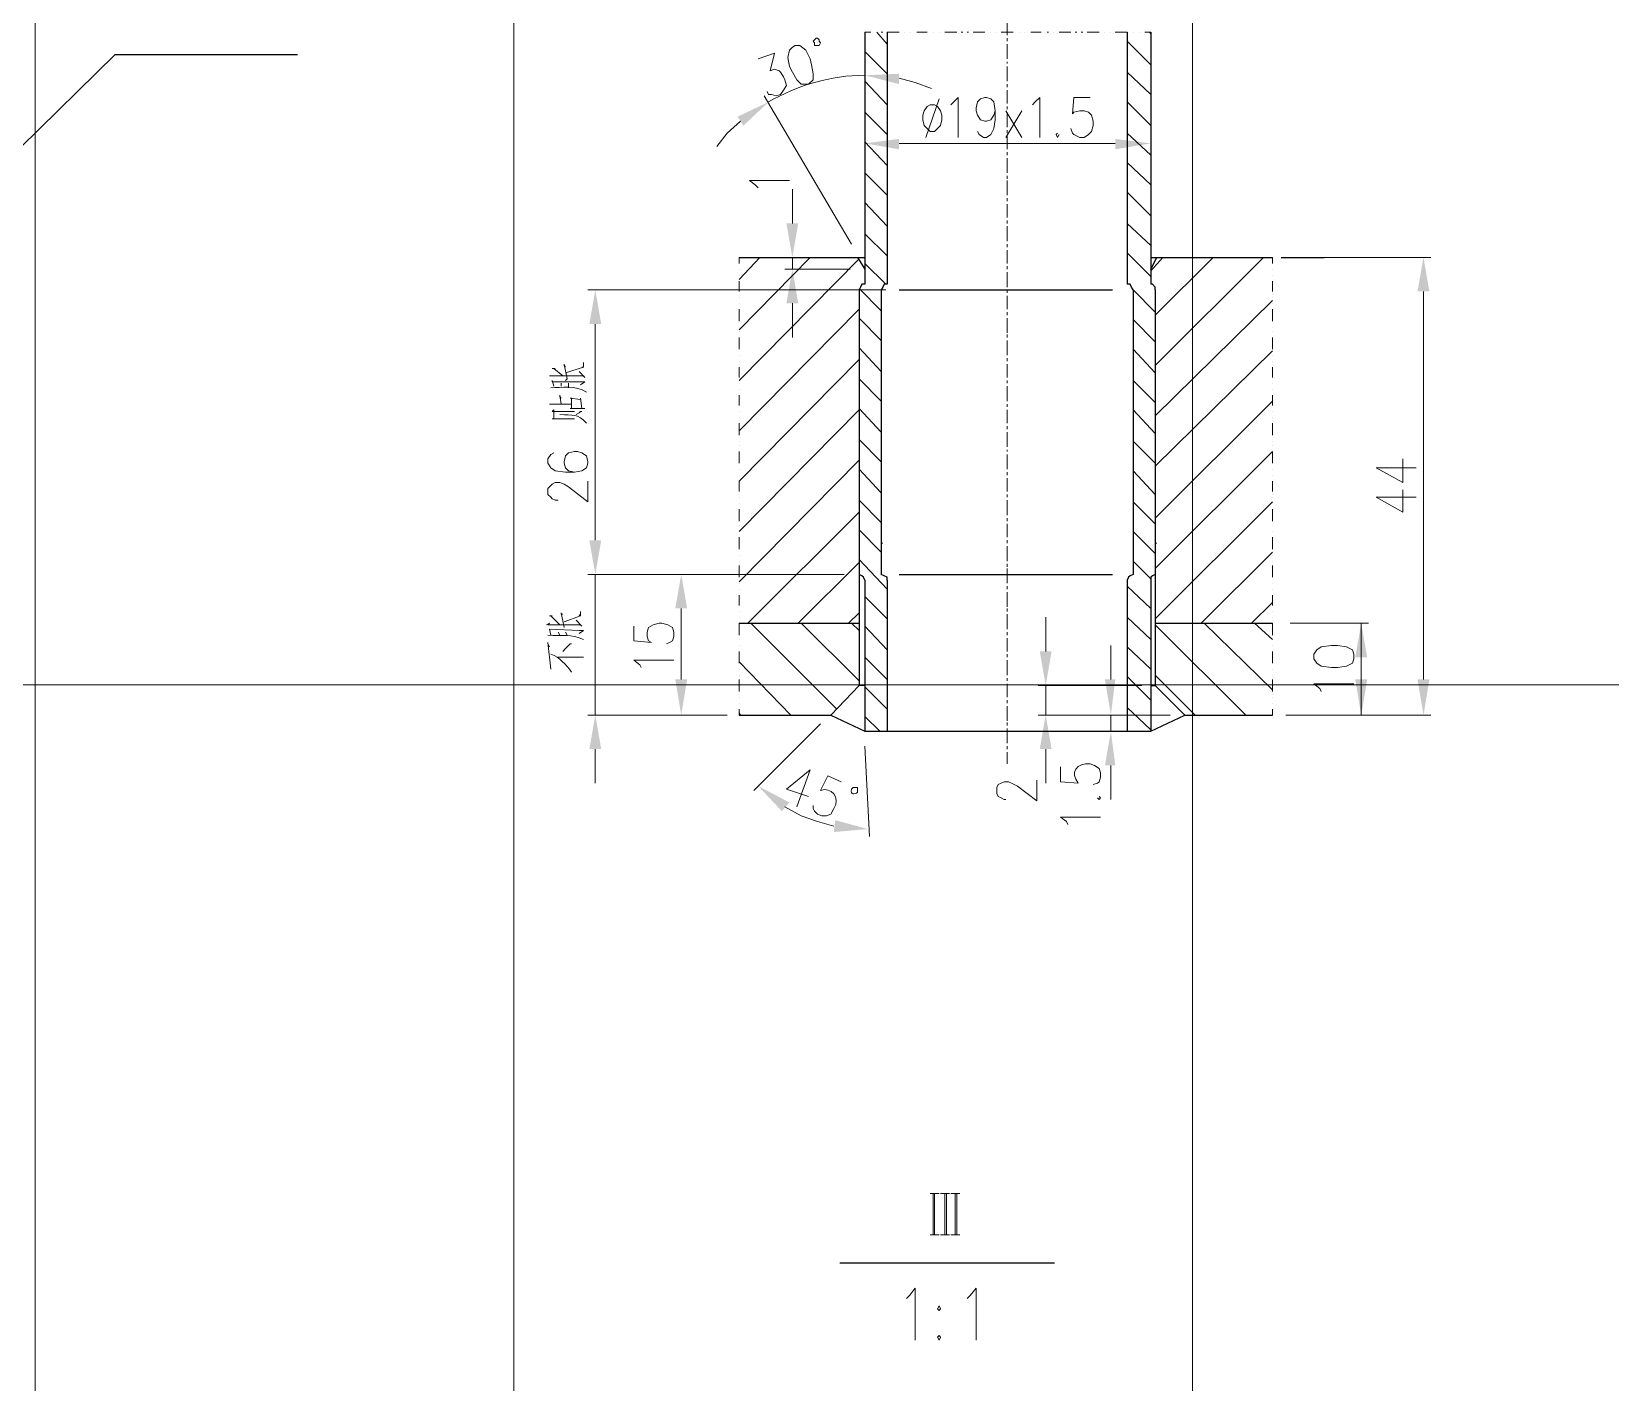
# Model space of a CAD drawing. Header units: millimetres. Extents: x 0 to 825, y 0 to 1167.
# Drawn here: x 353.8 to 545.6, y 732.1 to 896.3 of the extents above; entities that cross this region are included whole.
import ezdxf

# ---------------------------------------------------------------- set-up
doc = ezdxf.new("R2010")
doc.units = ezdxf.units.MM
doc.layers.add('1', color=7, linetype='Continuous')

msp = doc.modelspace()

# ---------------------------------------------------------------- hatches: boundary and pattern name
h = msp.add_hatch(color=0)
h.dxf.hatch_style = 2
h.paths.add_polyline_path([(459.141732, 889.881732), (459.141732, 891.141732), (455.001732, 890.961732)])
h = msp.add_hatch(color=0)
h.dxf.hatch_style = 2
h.paths.add_polyline_path([(439.521732, 885.921732), (440.241732, 884.841732), (443.301732, 887.721732)])
h = msp.add_hatch(color=0)
h.dxf.hatch_style = 2
h.paths.add_polyline_path([(459.141732, 883.221732), (459.141732, 881.961732), (455.001732, 882.681732)])
h = msp.add_hatch(color=0)
h.dxf.hatch_style = 2
h.paths.add_polyline_path([(485.421732, 883.221732), (485.421732, 881.961732), (489.741732, 882.681732)])
h = msp.add_hatch(color=0)
h.dxf.hatch_style = 2
h.paths.add_polyline_path([(445.461732, 872.961732), (446.901732, 872.961732), (446.181732, 868.821732)])
h = msp.add_hatch(color=0)
h.dxf.hatch_style = 2
h.paths.add_polyline_path([(445.461732, 863.241732), (446.901732, 863.241732), (446.181732, 867.381732)])
h = msp.add_hatch(color=0)
h.dxf.hatch_style = 2
h.paths.add_polyline_path([(522.141732, 864.681732), (523.581732, 864.681732), (522.861732, 868.821732)])
h = msp.add_hatch(color=0)
h.dxf.hatch_style = 2
h.paths.add_polyline_path([(421.521732, 860.721732), (422.961732, 860.721732), (422.241732, 864.861732)])
h = msp.add_hatch(color=0)
h.dxf.hatch_style = 2
h.paths.add_polyline_path([(421.521732, 834.441732), (422.961732, 834.441732), (422.241732, 830.301732)])
h = msp.add_hatch(color=0)
h.dxf.hatch_style = 2
h.paths.add_polyline_path([(421.521732, 834.441732), (422.961732, 834.441732), (422.241732, 830.301732)])
h = msp.add_hatch(color=0)
h.dxf.hatch_style = 2
h.paths.add_polyline_path([(431.961732, 826.161732), (433.401732, 826.161732), (432.681732, 830.301732)])
h = msp.add_hatch(color=0)
h.dxf.hatch_style = 2
h.paths.add_polyline_path([(514.581732, 820.221732), (516.021732, 820.221732), (515.301732, 824.361732)])
h = msp.add_hatch(color=0)
h.dxf.hatch_style = 2
h.paths.add_polyline_path([(476.241732, 820.941732), (477.681732, 820.941732), (476.961732, 816.801732)])
h = msp.add_hatch(color=0)
h.dxf.hatch_style = 2
h.paths.add_polyline_path([(431.961732, 817.521732), (433.401732, 817.521732), (432.681732, 813.201732)])
h = msp.add_hatch(color=0)
h.dxf.hatch_style = 2
h.paths.add_polyline_path([(484.161732, 817.521732), (485.421732, 817.521732), (484.881732, 813.201732)])
h = msp.add_hatch(color=0)
h.dxf.hatch_style = 2
h.paths.add_polyline_path([(514.581732, 817.521732), (516.021732, 817.521732), (515.301732, 813.201732)])
h = msp.add_hatch(color=0)
h.dxf.hatch_style = 2
h.paths.add_polyline_path([(522.141732, 817.521732), (523.581732, 817.521732), (522.861732, 813.201732)])
h = msp.add_hatch(color=0)
h.dxf.hatch_style = 2
h.paths.add_polyline_path([(421.521732, 809.061732), (422.961732, 809.061732), (422.241732, 813.201732)])
h = msp.add_hatch(color=0)
h.dxf.hatch_style = 2
h.paths.add_polyline_path([(476.241732, 809.061732), (477.681732, 809.061732), (476.961732, 813.201732)])
h = msp.add_hatch(color=0)
h.dxf.hatch_style = 2
h.paths.add_polyline_path([(484.161732, 807.081732), (485.421732, 807.081732), (484.881732, 811.221732)])
h = msp.add_hatch(color=0)
h.dxf.hatch_style = 2
h.paths.add_polyline_path([(444.921732, 801.501732), (445.821732, 802.581732), (442.041732, 804.561732)])
h = msp.add_hatch(color=0)
h.dxf.hatch_style = 2
h.paths.add_polyline_path([(451.401732, 800.421732), (451.221732, 798.981732), (455.361732, 799.341732)])

# ---------------------------------------------------------------- linework, layer by layer
at = {"layer": '1', "color": 30, "lineweight": 9}
for points in [[(412.341732, 0.141732), (412.341732, 1166.901732)], [(494.781732, 0.141732), (494.781732, 1166.901732)], [(824.541732, 816.873732), (0.141732, 816.873732)]]:
    msp.add_lwpolyline(points, dxfattribs=at)
at = {"layer": '1', "color": 0, "lineweight": 9}
for points in [[(354.201732, 1057.821732), (354.201732, 315.141732)], [(455.001732, 896.181732), (455.721732, 896.181732)], [(457.701732, 894.741732), (456.441732, 896.181732)], [(456.441732, 896.181732), (456.441732, 896.181732)], [(456.981732, 896.181732), (457.161732, 896.181732)], [(457.701732, 896.181732), (459.141732, 896.181732)], [(459.861732, 896.181732), (459.861732, 896.181732)], [(460.581732, 896.181732), (460.581732, 896.181732)], [(461.301732, 896.181732), (462.561732, 896.181732)], [(463.281732, 896.181732), (463.281732, 896.181732)], [(464.001732, 896.181732), (464.001732, 896.181732)], [(464.721732, 896.181732), (466.161732, 896.181732)], [(466.701732, 896.181732), (466.881732, 896.181732)], [(467.421732, 896.181732), (467.601732, 896.181732)], [(468.141732, 896.181732), (469.581732, 896.181732)], [(470.301732, 896.181732), (470.301732, 896.181732)], [(471.021732, 896.181732), (471.021732, 896.181732)], [(471.561732, 896.181732), (473.001732, 896.181732)], [(472.281732, 897.441732), (472.281732, 895.821732)], [(473.721732, 896.181732), (473.721732, 896.181732)], [(474.441732, 896.181732), (474.441732, 896.181732)], [(475.161732, 896.181732), (476.421732, 896.181732)], [(477.141732, 896.181732), (477.321732, 896.181732)], [(477.861732, 896.181732), (477.861732, 896.181732)], [(478.581732, 896.181732), (480.021732, 896.181732)], [(480.561732, 896.181732), (480.741732, 896.181732)], [(481.281732, 896.181732), (481.461732, 896.181732)], [(482.001732, 896.181732), (483.441732, 896.181732)], [(484.161732, 896.181732), (484.161732, 896.181732)], [(484.881732, 896.181732), (484.881732, 896.181732)], [(485.421732, 896.181732), (486.861732, 896.181732)], [(487.581732, 896.181732), (487.581732, 896.181732)], [(488.301732, 896.181732), (488.301732, 896.181732)], [(489.021732, 896.181732), (489.741732, 896.181732)], [(489.741732, 896.001732), (489.561732, 896.181732)], [(446.181732, 894.381732), (445.821732, 894.021732), (445.641732, 893.121732), (445.821732, 892.041732), (446.181732, 891.321732), (446.721732, 890.421732), (447.261732, 889.881732), (447.801732, 889.881732), (448.161732, 889.881732), (448.701732, 890.421732), (448.701732, 891.141732), (448.521732, 892.221732), (448.341732, 892.941732), (447.801732, 894.021732), (447.081732, 894.561732), (446.541732, 894.561732), (446.181732, 894.381732)], [(449.421732, 895.101732), (449.421732, 895.281732), (449.241732, 895.461732), (449.061732, 895.461732), (448.881732, 895.281732), (448.701732, 895.101732), (448.881732, 894.921732), (448.881732, 894.561732), (449.061732, 894.561732), (449.241732, 894.561732), (449.421732, 894.561732), (449.601732, 894.921732), (449.421732, 895.101732)], [(472.281732, 895.461732), (472.281732, 895.101732)], [(472.281732, 894.741732), (472.281732, 892.941732)], [(489.741732, 892.221732), (486.861732, 895.101732)], [(363.921732, 893.481732), (294.801732, 825.621732)], [(442.041732, 892.941732), (444.021732, 893.661732), (443.481732, 891.501732), (444.021732, 891.681732), (444.561732, 891.501732), (444.741732, 891.321732), (445.101732, 890.781732), (445.281732, 890.421732), (445.461732, 889.701732), (445.101732, 889.161732), (444.741732, 888.621732), (444.201732, 888.441732), (443.661732, 888.621732), (443.301732, 888.621732), (443.121732, 888.981732)], [(457.701732, 891.141732), (455.001732, 893.841732)], [(472.281732, 892.581732), (472.281732, 892.401732)], [(472.281732, 892.041732), (472.281732, 890.241732)], [(457.701732, 887.361732), (455.001732, 890.241732)], [(463.101732, 889.341732), (461.121732, 890.061732), (459.141732, 890.601732)], [(489.741732, 888.621732), (486.861732, 891.321732)], [(453.381732, 870.441732), (442.761732, 888.441732)], [(465.441732, 887.361732), (465.801732, 887.721732), (466.341732, 888.261732), (466.341732, 883.401732)], [(470.841732, 886.641732), (470.661732, 886.101732), (470.301732, 885.561732), (469.761732, 885.381732), (469.581732, 885.381732), (469.041732, 885.561732), (468.681732, 886.101732), (468.501732, 886.641732), (468.501732, 887.001732), (468.681732, 887.721732), (469.041732, 888.081732), (469.581732, 888.261732), (469.761732, 888.261732), (470.301732, 888.081732), (470.661732, 887.721732), (470.841732, 886.641732), (470.841732, 885.561732), (470.661732, 884.481732), (470.301732, 883.761732), (469.761732, 883.401732), (469.401732, 883.401732), (468.861732, 883.761732), (468.681732, 884.121732)], [(472.281732, 889.881732), (472.281732, 889.521732)], [(472.281732, 889.161732), (472.281732, 887.541732)], [(475.341732, 887.361732), (475.701732, 887.721732), (476.241732, 888.261732), (476.241732, 883.401732)], [(482.361732, 888.261732), (480.381732, 888.261732), (480.201732, 886.281732), (480.381732, 886.461732), (481.101732, 886.641732), (481.641732, 886.641732), (482.181732, 886.461732), (482.541732, 886.101732), (482.721732, 885.381732), (482.721732, 884.841732), (482.541732, 884.121732), (482.181732, 883.761732), (481.641732, 883.401732), (481.101732, 883.401732), (480.381732, 883.761732), (480.201732, 883.941732), (480.021732, 884.481732)], [(457.701732, 883.761732), (455.001732, 886.461732)], [(462.921732, 887.361732), (462.561732, 887.181732), (462.201732, 886.641732), (462.021732, 886.101732), (462.021732, 885.561732), (462.201732, 884.841732), (462.561732, 884.481732), (462.921732, 884.121732), (463.461732, 884.121732), (463.821732, 884.481732), (464.181732, 884.841732), (464.361732, 885.561732), (464.361732, 886.101732), (464.181732, 886.641732), (463.821732, 887.181732), (463.461732, 887.361732), (462.921732, 887.361732)], [(464.001732, 888.081732), (462.381732, 883.401732)], [(472.101732, 883.401732), (474.081732, 886.641732)], [(474.081732, 883.401732), (472.101732, 886.641732)], [(472.281732, 887.181732), (472.281732, 886.821732)], [(472.281732, 886.461732), (472.281732, 884.661732)], [(489.741732, 884.841732), (486.861732, 887.721732)], [(439.881732, 885.381732), (438.261732, 883.941732), (437.001732, 882.321732)], [(455.001732, 879.081732), (455.001732, 883.401732)], [(457.701732, 879.981732), (455.001732, 882.861732)], [(459.141732, 882.681732), (485.421732, 882.681732)], [(472.281732, 884.301732), (472.281732, 883.941732)], [(472.281732, 883.581732), (472.281732, 881.961732)], [(478.401732, 883.941732), (478.221732, 883.761732), (478.401732, 883.401732), (478.581732, 883.761732)], [(489.741732, 881.241732), (486.861732, 883.941732)], [(489.741732, 884.301732), (489.741732, 883.401732)], [(472.281732, 881.601732), (472.281732, 881.241732)], [(472.281732, 880.881732), (472.281732, 879.081732)], [(457.701732, 876.381732), (455.001732, 879.081732)], [(472.281732, 878.721732), (472.281732, 878.361732)], [(489.741732, 877.641732), (486.861732, 880.341732)], [(442.041732, 877.281732), (441.681732, 877.641732), (440.961732, 878.181732), (445.821732, 878.181732)], [(446.181732, 872.961732), (446.181732, 877.101732)], [(472.281732, 878.181732), (472.281732, 876.381732)], [(489.741732, 873.861732), (486.861732, 876.741732)], [(457.701732, 872.601732), (455.001732, 875.481732)], [(472.281732, 876.021732), (472.281732, 875.661732)], [(472.281732, 875.301732), (472.281732, 873.681732)], [(472.281732, 873.321732), (472.281732, 872.961732)], [(489.741732, 870.261732), (486.861732, 872.961732)], [(457.701732, 869.001732), (455.001732, 871.701732)], [(472.281732, 872.601732), (472.281732, 870.801732)], [(472.281732, 870.441732), (472.281732, 870.081732)], [(472.281732, 869.721732), (472.281732, 868.101732)], [(489.741732, 866.481732), (486.861732, 869.361732)], [(439.701732, 866.121732), (442.221732, 868.821732)], [(439.701732, 860.001732), (448.341732, 868.821732)], [(439.701732, 868.101732), (439.701732, 868.821732)], [(439.701732, 853.881732), (454.281732, 868.641732)], [(439.701732, 867.381732), (439.701732, 867.381732)], [(452.481732, 868.821732), (445.281732, 868.821732)], [(453.201732, 867.381732), (445.281732, 867.381732)], [(446.181732, 867.381732), (446.181732, 868.821732)], [(446.181732, 868.821732), (446.181732, 867.381732)], [(457.521732, 865.581732), (455.001732, 868.101732)], [(472.281732, 867.741732), (472.281732, 867.381732)], [(489.741732, 867.201732), (491.181732, 868.821732)], [(490.281732, 861.801732), (497.301732, 868.821732)], [(490.281732, 855.681732), (503.421732, 868.821732)], [(504.501732, 868.821732), (504.501732, 868.101732)], [(504.501732, 867.381732), (504.501732, 867.381732)], [(506.121732, 868.821732), (523.761732, 868.821732)], [(439.701732, 866.661732), (439.701732, 866.661732)], [(439.701732, 864.681732), (439.701732, 865.941732)], [(472.281732, 867.021732), (472.281732, 865.221732)], [(486.861732, 865.581732), (486.861732, 865.581732)], [(504.501732, 866.661732), (504.501732, 866.661732)], [(504.501732, 865.941732), (504.501732, 864.681732)], [(457.521732, 864.861732), (421.341732, 864.861732)], [(439.701732, 863.961732), (439.701732, 863.961732)], [(439.701732, 863.241732), (439.701732, 863.241732)], [(446.181732, 863.241732), (446.181732, 859.101732)], [(456.981732, 862.341732), (454.281732, 865.041732)], [(472.281732, 864.861732), (472.281732, 864.501732)], [(472.281732, 864.141732), (472.281732, 862.521732)], [(490.281732, 862.161732), (487.581732, 864.861732)], [(490.281732, 849.561732), (504.501732, 863.601732)], [(504.501732, 863.961732), (504.501732, 863.961732)], [(504.501732, 863.241732), (504.501732, 863.241732)], [(522.861732, 817.521732), (522.861732, 864.681732)], [(439.701732, 847.761732), (454.281732, 862.521732)], [(439.701732, 861.081732), (439.701732, 862.521732)], [(456.981732, 858.741732), (454.281732, 861.441732)], [(472.281732, 862.161732), (472.281732, 861.801732)], [(472.281732, 861.441732), (472.281732, 859.641732)], [(504.501732, 862.521732), (504.501732, 861.081732)], [(422.241732, 834.441732), (422.241732, 860.721732)], [(439.701732, 860.361732), (439.701732, 860.361732)], [(439.701732, 859.821732), (439.701732, 859.821732)], [(472.281732, 859.461732), (472.281732, 859.101732)], [(490.281732, 858.561732), (487.581732, 861.261732)], [(504.501732, 860.361732), (504.501732, 860.361732)], [(504.501732, 859.821732), (504.501732, 859.821732)], [(439.701732, 857.661732), (439.701732, 859.101732)], [(456.981732, 854.961732), (454.281732, 857.841732)], [(472.281732, 858.741732), (472.281732, 856.941732)], [(490.281732, 854.781732), (487.581732, 857.661732)], [(490.281732, 843.441732), (504.501732, 857.481732)], [(504.501732, 859.101732), (504.501732, 857.661732)], [(418.641732, 853.881732), (418.821732, 854.061732), (418.821732, 854.061732), (418.461732, 855.861732), (418.461732, 855.681732), (418.641732, 855.501732)], [(418.641732, 854.781732), (420.801732, 855.501732), (420.801732, 855.501732), (420.801732, 856.041732), (420.801732, 855.501732), (420.621732, 855.501732)], [(439.701732, 856.941732), (439.701732, 856.941732)], [(439.701732, 841.641732), (454.281732, 856.401732)], [(439.701732, 856.221732), (439.701732, 856.221732)], [(472.281732, 856.581732), (472.281732, 856.221732)], [(472.281732, 855.861732), (472.281732, 854.241732)], [(504.501732, 856.941732), (504.501732, 856.941732)], [(504.501732, 856.221732), (504.501732, 856.221732)], [(416.661732, 854.421732), (416.841732, 854.421732), (416.841732, 854.421732), (420.801732, 854.421732), (420.981732, 854.241732), (420.261732, 854.961732)], [(417.021732, 855.321732), (417.381732, 855.321732), (417.201732, 855.321732), (418.281732, 854.421732)], [(417.201732, 853.161732), (417.021732, 853.881732), (417.021732, 853.701732), (420.621732, 853.701732), (420.981732, 853.701732), (420.981732, 853.701732), (420.441732, 853.341732)], [(439.701732, 854.241732), (439.701732, 855.501732)], [(456.981732, 851.361732), (454.281732, 854.061732)], [(472.281732, 853.881732), (472.281732, 853.521732)], [(490.281732, 851.181732), (487.581732, 853.881732)], [(504.501732, 855.501732), (504.501732, 854.241732)], [(418.101732, 851.001732), (417.921732, 852.081732), (417.921732, 851.901732), (418.101732, 851.721732)], [(418.101732, 853.521732), (418.101732, 853.161732)], [(419.001732, 852.981732), (419.001732, 853.521732)], [(419.181732, 850.461732), (419.361732, 850.461732), (420.981732, 850.461732), (420.621732, 850.461732), (420.441732, 851.721732), (420.441732, 851.541732), (419.181732, 851.721732), (419.361732, 851.721732), (419.361732, 850.461732)], [(439.701732, 853.521732), (439.701732, 853.521732)], [(439.701732, 852.801732), (439.701732, 852.801732)], [(439.701732, 850.821732), (439.701732, 852.081732)], [(472.281732, 853.161732), (472.281732, 851.361732)], [(504.501732, 853.521732), (504.501732, 853.521732)], [(504.501732, 852.801732), (504.501732, 852.801732)], [(504.501732, 852.081732), (504.501732, 850.821732)], [(416.661732, 851.001732), (416.841732, 851.001732), (419.361732, 851.001732)], [(417.021732, 849.201732), (417.381732, 849.201732), (419.721732, 849.201732), (419.541732, 849.201732), (419.361732, 849.201732), (417.201732, 849.201732), (417.201732, 850.281732), (417.021732, 850.101732), (419.721732, 850.101732), (419.541732, 850.101732), (419.181732, 850.101732)], [(419.901732, 849.741732), (420.261732, 849.921732), (420.441732, 850.101732), (420.621732, 850.101732), (420.441732, 850.101732)], [(439.701732, 835.521732), (454.281732, 850.281732)], [(439.701732, 850.101732), (439.701732, 850.101732)], [(456.981732, 847.581732), (454.281732, 850.461732)], [(472.281732, 851.001732), (472.281732, 850.641732)], [(472.281732, 850.281732), (472.281732, 848.661732)], [(490.281732, 847.401732), (487.581732, 850.281732)], [(490.281732, 837.141732), (504.501732, 851.361732)], [(504.501732, 850.101732), (504.501732, 850.101732)], [(439.701732, 849.381732), (439.701732, 849.381732)], [(439.701732, 847.221732), (439.701732, 848.661732)], [(472.281732, 848.301732), (472.281732, 847.941732)], [(504.501732, 849.381732), (504.501732, 849.381732)], [(504.501732, 848.661732), (504.501732, 847.221732)], [(439.701732, 846.501732), (439.701732, 846.501732)], [(439.701732, 845.961732), (439.701732, 845.961732)], [(456.981732, 843.981732), (454.281732, 846.681732)], [(472.281732, 847.581732), (472.281732, 845.781732)], [(490.281732, 843.801732), (487.581732, 846.501732)], [(504.501732, 846.501732), (504.501732, 846.501732)], [(504.501732, 845.961732), (504.501732, 845.961732)], [(417.201732, 845.061732), (416.841732, 844.881732), (416.481732, 844.341732), (416.481732, 843.801732), (416.841732, 843.261732), (417.381732, 842.901732), (418.641732, 842.721732), (419.721732, 842.721732), (420.621732, 842.901732), (421.161732, 843.261732), (421.341732, 843.801732), (421.341732, 843.981732), (421.161732, 844.701732), (420.621732, 845.061732), (420.081732, 845.241732), (419.721732, 845.241732), (419.001732, 845.061732), (418.641732, 844.701732), (418.461732, 843.981732), (418.461732, 843.801732), (418.641732, 843.261732), (419.001732, 842.901732), (419.721732, 842.721732)], [(439.701732, 843.801732), (439.701732, 845.241732)], [(439.701732, 829.401732), (454.281732, 844.161732)], [(472.281732, 845.421732), (472.281732, 845.241732)], [(472.281732, 844.881732), (472.281732, 843.081732)], [(490.281732, 831.021732), (504.501732, 845.241732)], [(504.501732, 845.241732), (504.501732, 843.801732)], [(517.101732, 843.261732), (520.341732, 841.461732), (520.341732, 844.341732)], [(439.701732, 843.081732), (439.701732, 843.081732)], [(439.701732, 842.361732), (439.701732, 842.361732)], [(456.981732, 840.201732), (454.281732, 843.081732)], [(472.281732, 842.721732), (472.281732, 842.361732)], [(490.281732, 840.021732), (487.581732, 842.901732)], [(504.501732, 843.081732), (504.501732, 843.081732)], [(504.501732, 842.361732), (504.501732, 842.361732)], [(517.101732, 843.261732), (521.961732, 843.261732)], [(417.741732, 839.301732), (417.381732, 839.301732), (417.021732, 839.481732), (416.841732, 839.661732), (416.481732, 840.021732), (416.481732, 840.741732), (416.841732, 841.101732), (417.021732, 841.281732), (417.381732, 841.461732), (417.921732, 841.461732), (418.461732, 841.281732), (419.001732, 840.921732), (421.341732, 839.121732), (421.341732, 841.641732)], [(439.701732, 840.381732), (439.701732, 841.641732)], [(472.281732, 842.001732), (472.281732, 840.381732)], [(504.501732, 841.641732), (504.501732, 840.381732)], [(517.101732, 839.661732), (520.341732, 837.861732), (520.341732, 840.561732)], [(422.241732, 834.441732), (422.241732, 838.581732)], [(439.701732, 839.661732), (439.701732, 839.661732)], [(439.701732, 838.941732), (439.701732, 838.941732)], [(456.981732, 836.601732), (454.281732, 839.301732)], [(472.281732, 840.021732), (472.281732, 839.661732)], [(472.281732, 839.301732), (472.281732, 837.501732)], [(490.281732, 836.421732), (487.581732, 839.121732)], [(490.281732, 824.901732), (504.501732, 839.121732)], [(504.501732, 839.661732), (504.501732, 839.661732)], [(504.501732, 838.941732), (504.501732, 838.941732)], [(517.101732, 839.661732), (521.961732, 839.661732)], [(439.701732, 836.781732), (439.701732, 838.221732)], [(440.781732, 824.361732), (454.281732, 837.861732)], [(472.281732, 837.141732), (472.281732, 836.781732)], [(472.281732, 836.421732), (472.281732, 834.801732)], [(504.501732, 838.221732), (504.501732, 836.781732)], [(439.701732, 836.241732), (439.701732, 836.241732)], [(439.701732, 835.521732), (439.701732, 835.521732)], [(439.701732, 833.361732), (439.701732, 834.801732)], [(456.981732, 833.001732), (454.281732, 835.701732)], [(472.281732, 834.441732), (472.281732, 834.081732)], [(490.281732, 832.821732), (487.581732, 835.521732)], [(504.501732, 836.241732), (504.501732, 836.241732)], [(504.501732, 835.521732), (504.501732, 835.521732)], [(504.501732, 834.801732), (504.501732, 833.361732)], [(439.701732, 832.641732), (439.701732, 832.641732)], [(454.281732, 834.081732), (454.281732, 834.081732)], [(456.981732, 834.081732), (457.161732, 834.081732)], [(472.281732, 833.721732), (472.281732, 831.921732)], [(487.581732, 834.081732), (487.581732, 834.081732)], [(490.281732, 834.081732), (490.461732, 834.081732)], [(495.861732, 824.361732), (504.501732, 833.001732)], [(504.501732, 832.641732), (504.501732, 832.641732)], [(439.701732, 831.921732), (439.701732, 831.921732)], [(439.701732, 829.941732), (439.701732, 831.381732)], [(446.901732, 824.361732), (454.281732, 831.741732)], [(457.701732, 828.501732), (454.281732, 832.101732)], [(472.281732, 831.561732), (472.281732, 831.201732)], [(472.281732, 831.021732), (472.281732, 829.221732)], [(489.741732, 829.761732), (487.581732, 831.921732)], [(504.501732, 831.921732), (504.501732, 831.921732)], [(504.501732, 831.381732), (504.501732, 829.941732)], [(452.481732, 830.301732), (421.341732, 830.301732)], [(452.481732, 830.301732), (421.341732, 830.301732)], [(422.241732, 813.201732), (422.241732, 830.301732)], [(452.481732, 830.301732), (431.781732, 830.301732)], [(439.701732, 829.221732), (439.701732, 829.221732)], [(472.281732, 828.861732), (472.281732, 828.501732)], [(489.741732, 826.161732), (486.861732, 828.861732)], [(504.501732, 829.221732), (504.501732, 829.221732)], [(439.701732, 828.501732), (439.701732, 828.501732)], [(439.701732, 826.521732), (439.701732, 827.781732)], [(457.701732, 824.901732), (455.001732, 827.601732)], [(472.281732, 828.141732), (472.281732, 826.341732)], [(501.981732, 824.361732), (504.501732, 826.881732)], [(504.501732, 828.501732), (504.501732, 828.501732)], [(504.501732, 827.781732), (504.501732, 826.521732)], [(416.661732, 825.261732), (417.021732, 825.261732), (416.841732, 825.261732), (417.921732, 824.181732)], [(418.461732, 823.821732), (418.461732, 823.821732), (418.461732, 823.821732), (418.101732, 825.621732), (418.101732, 825.441732), (418.281732, 825.441732)], [(418.461732, 824.541732), (420.441732, 825.261732), (420.441732, 825.801732), (420.441732, 825.441732), (420.261732, 825.261732)], [(432.681732, 817.521732), (432.681732, 826.161732)], [(439.701732, 825.801732), (439.701732, 825.801732)], [(439.701732, 825.081732), (439.701732, 825.081732)], [(453.021732, 824.361732), (454.281732, 825.621732)], [(472.281732, 826.161732), (472.281732, 825.801732)], [(472.281732, 825.441732), (472.281732, 823.641732)], [(476.961732, 820.941732), (476.961732, 825.081732)], [(489.741732, 822.381732), (486.861732, 825.081732)], [(504.501732, 825.801732), (504.501732, 825.801732)], [(504.501732, 825.081732), (504.501732, 825.081732)], [(416.301732, 824.181732), (416.661732, 824.361732), (416.481732, 824.181732), (420.441732, 824.181732), (420.621732, 824.001732), (419.901732, 824.721732)], [(416.841732, 822.921732), (416.661732, 823.641732), (416.661732, 823.641732), (420.261732, 823.461732), (420.621732, 823.461732), (420.801732, 823.461732), (420.261732, 823.101732)], [(417.741732, 823.281732), (417.921732, 822.921732)], [(418.821732, 822.921732), (418.641732, 823.281732)], [(426.921732, 824.001732), (426.921732, 822.201732), (429.081732, 822.021732), (428.721732, 822.201732), (428.541732, 822.741732), (428.541732, 823.281732), (428.721732, 823.821732), (429.261732, 824.181732), (429.981732, 824.361732), (430.341732, 824.361732), (431.061732, 824.181732), (431.601732, 823.821732), (431.781732, 823.281732), (431.781732, 822.741732), (431.601732, 822.201732), (431.241732, 822.021732), (430.881732, 821.841732)], [(439.701732, 822.921732), (439.701732, 824.361732)], [(451.581732, 813.921732), (441.141732, 824.361732)], [(454.281732, 817.341732), (447.261732, 824.361732)], [(454.281732, 823.461732), (453.381732, 824.361732)], [(457.701732, 821.121732), (455.001732, 824.001732)], [(472.281732, 823.281732), (472.281732, 822.921732)], [(501.261732, 813.201732), (490.281732, 824.181732)], [(504.501732, 816.261732), (496.221732, 824.361732)], [(504.501732, 822.381732), (502.341732, 824.361732)], [(504.501732, 824.361732), (504.501732, 822.921732)], [(506.661732, 824.361732), (516.201732, 824.361732)], [(515.301732, 824.361732), (515.301732, 813.201732)], [(416.841732, 818.781732), (416.481732, 822.021732), (416.481732, 821.841732), (416.661732, 821.481732)], [(419.361732, 821.841732), (419.181732, 821.841732), (418.641732, 821.301732), (418.281732, 820.941732)], [(439.701732, 822.381732), (439.701732, 822.381732)], [(439.701732, 821.661732), (439.701732, 821.661732)], [(472.281732, 822.561732), (472.281732, 820.941732)], [(484.881732, 817.521732), (484.881732, 821.661732)], [(489.741732, 818.781732), (486.861732, 821.481732)], [(504.501732, 822.381732), (504.501732, 822.381732)], [(504.501732, 821.661732), (504.501732, 821.661732)], [(509.541732, 820.041732), (509.901732, 819.501732), (510.441732, 819.141732), (511.701732, 818.961732), (512.421732, 818.961732), (513.501732, 819.141732), (514.221732, 819.501732), (514.401732, 820.041732), (514.401732, 820.581732), (514.221732, 821.121732), (513.501732, 821.481732), (512.421732, 821.661732), (511.701732, 821.661732), (510.441732, 821.481732), (509.901732, 821.121732), (509.541732, 820.581732), (509.541732, 820.041732)], [(417.741732, 820.221732), (420.621732, 820.221732), (420.801732, 820.221732), (420.441732, 820.221732), (420.261732, 820.221732)], [(427.821732, 818.961732), (427.641732, 819.321732), (426.921732, 819.861732), (431.781732, 819.861732)], [(439.701732, 819.501732), (439.701732, 820.941732)], [(446.001732, 813.201732), (439.701732, 819.681732)], [(457.701732, 817.521732), (455.001732, 820.221732)], [(472.281732, 820.581732), (472.281732, 820.221732)], [(472.281732, 819.861732), (472.281732, 818.061732)], [(504.501732, 820.941732), (504.501732, 819.501732)], [(515.301732, 820.221732), (515.301732, 817.521732)], [(439.701732, 818.781732), (439.701732, 818.781732)], [(439.701732, 818.061732), (439.701732, 818.061732)], [(439.701732, 816.081732), (439.701732, 817.521732)], [(472.281732, 817.701732), (472.281732, 817.341732)], [(489.741732, 815.001732), (486.861732, 817.881732)], [(495.141732, 813.201732), (490.281732, 818.061732)], [(504.501732, 818.781732), (504.501732, 818.781732)], [(504.501732, 818.061732), (504.501732, 818.061732)], [(504.501732, 817.521732), (504.501732, 816.081732)], [(439.701732, 815.361732), (439.701732, 815.361732)], [(457.701732, 813.921732), (455.001732, 816.621732)], [(472.281732, 816.981732), (472.281732, 815.361732)], [(488.661732, 816.801732), (476.061732, 816.801732)], [(476.961732, 813.201732), (476.961732, 816.801732)], [(476.961732, 816.801732), (476.961732, 813.201732)], [(504.501732, 815.361732), (504.501732, 815.361732)], [(510.441732, 816.081732), (510.261732, 816.441732), (509.541732, 816.981732), (514.401732, 816.981732)], [(439.701732, 814.641732), (439.701732, 814.641732)], [(439.701732, 813.201732), (439.701732, 813.921732)], [(439.881732, 813.201732), (439.701732, 813.561732)], [(472.281732, 815.001732), (472.281732, 814.641732)], [(472.281732, 814.281732), (472.281732, 812.481732)], [(489.741732, 811.401732), (486.861732, 814.101732)], [(504.501732, 814.641732), (504.501732, 814.641732)], [(504.501732, 813.921732), (504.501732, 813.201732)], [(438.261732, 813.201732), (421.341732, 813.201732)], [(438.261732, 813.201732), (431.781732, 813.201732)], [(449.601732, 812.121732), (441.501732, 804.021732)], [(456.801732, 811.221732), (455.001732, 813.021732)], [(472.281732, 812.301732), (472.281732, 811.941732)], [(472.281732, 811.581732), (472.281732, 809.781732)], [(492.081732, 813.201732), (476.061732, 813.201732)], [(492.081732, 813.201732), (483.981732, 813.201732)], [(484.881732, 813.201732), (484.881732, 811.221732)], [(484.881732, 813.201732), (484.881732, 811.221732)], [(506.121732, 813.201732), (523.761732, 813.201732)], [(506.661732, 813.201732), (516.201732, 813.201732)], [(483.081732, 811.221732), (483.981732, 811.221732)], [(422.241732, 809.061732), (422.241732, 804.921732)], [(455.001732, 809.421732), (455.541732, 798.441732)], [(472.281732, 809.421732), (472.281732, 809.061732)], [(472.281732, 808.701732), (472.281732, 807.261732)], [(476.961732, 809.061732), (476.961732, 804.921732)], [(448.341732, 806.541732), (445.461732, 804.201732), (448.161732, 803.301732)], [(448.341732, 806.541732), (446.721732, 802.041732)], [(484.881732, 807.081732), (484.881732, 802.941732)], [(472.101732, 802.941732), (471.921732, 802.941732), (471.561732, 803.121732), (471.201732, 803.301732), (471.021732, 803.661732), (471.021732, 804.381732), (471.201732, 804.741732), (471.561732, 804.921732), (471.921732, 805.101732), (472.461732, 805.101732), (472.821732, 804.921732), (473.541732, 804.561732), (475.881732, 802.761732), (475.881732, 805.281732)], [(445.281732, 802.041732), (447.261732, 800.961732), (449.241732, 800.241732), (451.221732, 799.701732)], [(483.261732, 803.121732), (483.441732, 802.941732), (483.621732, 803.121732), (483.441732, 803.301732)], [(479.661732, 799.881732), (479.481732, 800.241732), (478.761732, 800.781732), (483.621732, 800.781732)], [(462.921732, 755.061732), (464.001732, 755.061732)], [(463.281732, 750.021732), (463.281732, 755.061732)], [(463.461732, 755.061732), (463.461732, 750.021732)], [(464.181732, 755.061732), (465.261732, 755.061732)], [(464.721732, 750.021732), (464.721732, 755.061732)], [(464.901732, 755.061732), (464.901732, 750.021732)], [(465.441732, 755.061732), (466.521732, 755.061732)], [(465.981732, 750.021732), (465.981732, 755.061732)], [(466.161732, 755.061732), (466.161732, 750.021732)], [(462.921732, 750.021732), (464.001732, 750.021732)], [(464.181732, 750.021732), (465.261732, 750.021732)], [(465.441732, 750.021732), (466.521732, 750.021732)], [(460.041732, 742.281732), (460.401732, 742.641732), (461.121732, 743.541732), (461.121732, 737.241732)], [(467.421732, 742.281732), (467.781732, 742.641732), (468.501732, 743.541732), (468.501732, 737.241732)], [(464.001732, 741.381732), (463.821732, 741.021732), (464.001732, 740.841732), (464.181732, 741.021732), (464.001732, 741.381732)], [(464.001732, 737.781732), (463.821732, 737.601732), (464.001732, 737.241732), (464.181732, 737.601732), (464.001732, 737.781732)]]:
    msp.add_lwpolyline(points, dxfattribs=at)
at = {"layer": '1', "color": 0, "lineweight": 25}
for points in [[(455.001732, 896.181732), (455.001732, 865.581732)], [(457.701732, 896.181732), (457.701732, 865.581732)], [(486.861732, 896.181732), (486.861732, 865.581732)], [(489.741732, 896.181732), (489.741732, 865.581732)], [(363.921732, 893.481732), (386.061732, 893.481732)], [(439.701732, 868.821732), (455.001732, 868.821732)], [(454.101732, 868.821732), (455.001732, 867.381732)], [(489.741732, 867.381732), (490.461732, 868.821732)], [(489.741732, 868.821732), (504.501732, 868.821732)], [(505.581732, 868.821732), (510.801732, 868.821732)], [(455.001732, 865.581732), (454.641732, 865.581732), (454.461732, 865.221732), (454.281732, 864.861732)], [(457.701732, 865.581732), (457.341732, 865.581732), (457.161732, 865.221732), (456.981732, 864.861732)], [(487.581732, 864.861732), (487.401732, 865.221732), (487.221732, 865.581732), (486.861732, 865.581732)], [(490.281732, 864.861732), (490.281732, 865.221732), (489.921732, 865.581732), (489.741732, 865.581732)], [(454.281732, 864.861732), (454.281732, 816.801732)], [(456.981732, 864.861732), (456.981732, 830.301732)], [(459.141732, 864.861732), (485.061732, 864.861732)], [(487.581732, 864.861732), (487.581732, 830.301732)], [(490.281732, 864.861732), (490.281732, 816.801732)], [(455.001732, 829.581732), (454.821732, 829.941732), (454.641732, 830.121732), (454.281732, 830.301732)], [(455.001732, 829.581732), (455.001732, 811.221732)], [(457.701732, 829.581732), (457.701732, 829.941732), (457.341732, 830.121732), (456.981732, 830.301732)], [(457.701732, 829.581732), (457.701732, 811.221732)], [(459.141732, 830.301732), (485.061732, 830.301732)], [(487.581732, 830.301732), (487.221732, 830.121732), (487.041732, 829.941732), (486.861732, 829.581732)], [(486.861732, 829.581732), (486.861732, 811.221732)], [(490.281732, 830.301732), (489.921732, 830.121732), (489.741732, 829.941732), (489.741732, 829.581732)], [(489.741732, 829.581732), (489.741732, 811.221732)], [(439.701732, 824.361732), (454.281732, 824.361732)], [(490.281732, 824.361732), (504.501732, 824.361732)], [(454.281732, 816.801732), (450.861732, 813.201732)], [(455.001732, 816.801732), (454.281732, 816.801732)], [(489.741732, 816.801732), (490.281732, 816.801732)], [(490.281732, 816.801732), (493.881732, 813.201732)], [(439.701732, 813.201732), (450.861732, 813.201732), (455.001732, 811.221732)], [(489.741732, 811.221732), (493.881732, 813.201732)], [(493.881732, 813.201732), (504.501732, 813.201732)], [(455.001732, 811.221732), (489.741732, 811.221732)], [(451.941732, 746.601732), (478.041732, 746.601732)]]:
    msp.add_lwpolyline(points, dxfattribs=at)
at = {"layer": '1', "color": 0, "lineweight": 9}
for points in [[(455.001732, 890.961732), (450.861732, 890.961732), (446.721732, 889.701732), (443.301732, 887.721732)], [(416.841732, 852.981732), (418.101732, 852.981732), (419.901732, 853.341732), (421.161732, 852.441732)], [(417.921732, 849.741732), (419.541732, 849.561732), (420.081732, 849.921732), (421.161732, 848.661732)], [(416.481732, 822.921732), (418.101732, 822.741732), (419.361732, 823.101732), (420.801732, 822.381732)], [(416.841732, 820.581732), (417.921732, 820.221732), (418.641732, 819.321732), (419.361732, 818.421732)]]:
    msp.add_open_spline(points, degree=3, dxfattribs=at)
for points, knots in [([(452.121732, 805.101732), (452.121732, 805.101732), (450.501732, 805.821732), (450.501732, 805.821732), (450.501732, 805.821732), (449.601732, 804.021732), (449.601732, 804.021732), (450.861732, 804.561732), (452.121732, 803.121732), (451.221732, 801.861732), (451.221732, 801.861732), (450.861732, 801.141732), (450.861732, 801.141732), (450.861732, 801.141732), (450.321732, 800.961732), (450.321732, 800.961732), (450.321732, 800.961732), (449.781732, 800.961732), (449.781732, 800.961732), (449.781732, 800.961732), (449.241732, 801.141732), (449.241732, 801.141732), (449.241732, 801.141732), (448.881732, 801.501732), (448.881732, 801.501732), (448.881732, 801.501732), (448.701732, 801.861732), (448.701732, 801.861732), (448.701732, 801.861732), (448.701732, 802.221732), (448.701732, 802.221732)], [0, 0, 0, 0, 1, 1, 1, 2, 2, 2, 3, 3, 3, 4, 4, 4, 5, 5, 5, 6, 6, 6, 7, 7, 7, 8, 8, 8, 9, 9, 9, 10, 10, 10, 10]), ([(478.761732, 806.901732), (478.761732, 806.901732), (478.761732, 805.101732), (478.761732, 805.101732), (478.761732, 805.101732), (480.921732, 804.921732), (480.921732, 804.921732), (479.841732, 806.181732), (480.741732, 807.441732), (482.361732, 807.261732), (482.361732, 807.261732), (482.901732, 807.081732), (482.901732, 807.081732), (482.901732, 807.081732), (483.441732, 806.721732), (483.441732, 806.721732), (483.441732, 806.721732), (483.621732, 806.181732), (483.621732, 806.181732), (483.621732, 806.181732), (483.621732, 805.641732), (483.621732, 805.641732), (483.621732, 805.641732), (483.441732, 805.101732), (483.441732, 805.101732), (483.441732, 805.101732), (483.261732, 804.921732), (483.261732, 804.921732), (483.261732, 804.921732), (482.721732, 804.741732), (482.721732, 804.741732)], [0, 0, 0, 0, 1, 1, 1, 2, 2, 2, 3, 3, 3, 4, 4, 4, 5, 5, 5, 6, 6, 6, 7, 7, 7, 8, 8, 8, 9, 9, 9, 10, 10, 10, 10]), ([(454.101732, 803.841732), (454.101732, 803.841732), (454.101732, 804.201732), (454.101732, 804.201732), (454.101732, 804.201732), (454.101732, 804.381732), (454.101732, 804.381732), (454.101732, 804.381732), (453.921732, 804.381732), (453.921732, 804.381732), (453.921732, 804.381732), (453.741732, 804.381732), (453.741732, 804.381732), (453.741732, 804.381732), (453.561732, 804.381732), (453.561732, 804.381732), (453.561732, 804.381732), (453.381732, 804.201732), (453.381732, 804.201732), (453.201732, 803.481732), (453.741732, 803.481732), (454.101732, 803.841732)], [0, 0, 0, 0, 1, 1, 1, 2, 2, 2, 3, 3, 3, 4, 4, 4, 5, 5, 5, 6, 6, 6, 7, 7, 7, 7])]:
    msp.add_open_spline(points, degree=3, knots=knots, dxfattribs=at)

doc.saveas('drawing.dxf')
